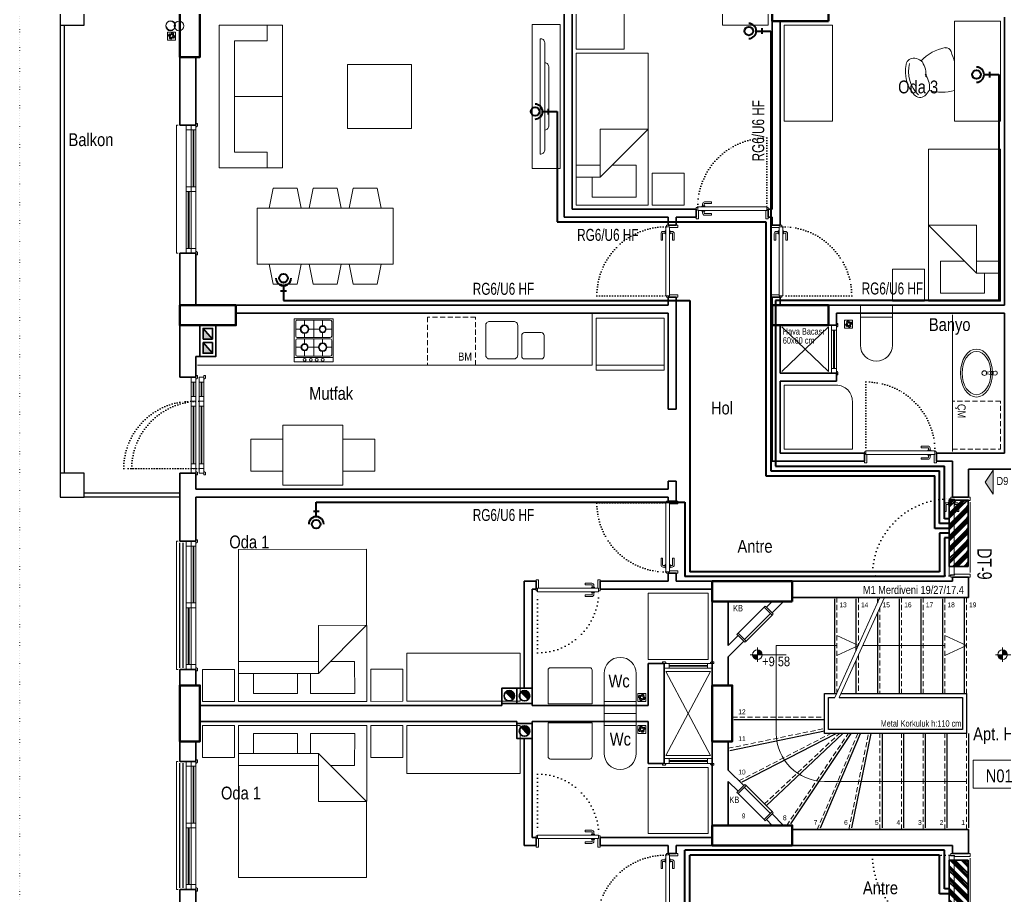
# Model space of a CAD drawing. Header units: millimetres. Extents: x 1852829 to 1882754, y -270850 to -231658.
# Drawn here: x 1864723 to 1865954, y -263907 to -262812 of the extents above; entities that cross this region are included whole.
import ezdxf
from ezdxf.enums import TextEntityAlignment as Align

# ---------------------------------------------------------------- set-up
doc = ezdxf.new("R2010")
doc.units = ezdxf.units.MM
for name, pattern in [('CONTINOUS', [0]), ('CONTINU', [0]), ('DOT', [0.25, 0, -0.25]), ('izdüşüm arka', [3.175, 0, -3.175]), ('izdüşüm ön', [9.525, 6.35, -3.175])]:
    doc.linetypes.add(name, pattern=pattern)
for name, color, linetype, lineweight in [('a_ba', 6, 'Continuous', 50), ('a_doğrama', 251, 'Continuous', 20), ('a_duvar', 251, 'Continuous', 35), ('a_görünüş', 32, 'Continuous', 25), ('a_görünüş_ince', 8, 'Continuous', 20), ('a_izdüşüm_arka', 251, 'izdüşüm arka', 30), ('a_izdüşüm_ön', 6, 'izdüşüm ön', 9), ('a_not_kot', 251, 'Continuous', 13), ('a_not_mahal', 253, 'Continuous', 5), ('a_not_misc', 144, 'Continuous', 5), ('a_not_text', 7, 'Continuous', 13), ('a_tefriş', 8, 'Continuous', 20), ('Aydınlatma', 4, 'CONTINOUS', 35), ('m_yib', 65, 'Continuous', 20), ('Priz', 6, 'CONTINOUS', 40), ('Telefon', 2, 'CONTINOUS', 40), ('Tv', 3, 'CONTINOUS', 40)]:
    doc.layers.add(name, color=color, linetype=linetype, lineweight=lineweight)
doc.layers.add('a_basılmayacak', color=251, linetype='Continuous', lineweight=5, plot=False)
doc.styles.add('Grupcad', font='arial.ttf', dxfattribs={"width": 0.7})
doc.styles.add('ROMANTUR', font='arial.ttf', dxfattribs={"width": 0.7})
doc.styles.get("Standard").update_dxf_attribs({"font": 'ARIALN.TTF'})

# ---------------------------------------------------------------- blocks, each defined once
blk = doc.blocks.new('K2')
at = {"layer": 'a_doğrama', "color": 251, "linetype": 'Continuous'}
for p, q in [((-13, 88.1), (-13, 1.9)), ((-13, 88.1), (-8.5, 88.1)), ((-12, 90), (-12, 88.1)), ((-12, 90), (-10, 90)), ((-8.5, 88.1), (-8.5, 1.9)), ((-13, 1.9), (-8.5, 1.9)), ((-12, 0), (-12, 1.9)), ((-12, 0), (-10, 0))]:
    blk.add_line(p, q, dxfattribs=at)
for points in [[(0, 90), (2, 90), (2, 87), (-8.5, 87)], [(0, 0), (2, 0), (2, 3), (-8.5, 3)]]:
    blk.add_lwpolyline(points, dxfattribs=at)
at = {"layer": 'a_doğrama', "color": 251}
for points in [[(-14, 80.1), (-16.5, 80.1, 0.414214), (-17, 79.6), (-17, 71.1), (-19, 71.1), (-19, 79.6)], [(-13, 83.1), (-13.5, 83.1, 0.414214), (-14, 82.6), (-14, 79.6, 0.414214), (-13.5, 79.1), (-13, 79.1)], [(-8.5, 83.1), (-8, 83.1, -0.414214), (-7.5, 82.6), (-7.5, 79.6, -0.414214), (-8, 79.1), (-8.5, 79.1)], [(-7.5, 80.1), (-5, 80.1, -0.414214), (-4.5, 79.6), (-4.5, 71.1), (-2.5, 71.1), (-2.5, 79.6)]]:
    blk.add_lwpolyline(points, format="xyb", dxfattribs=at)
for points in [[(-16.5, 82.1), (-14, 82.1)], [(-5, 82.1), (-7.5, 82.1)]]:
    blk.add_lwpolyline(points, dxfattribs=at)
for centre, start, end in [((-16.5, 79.6), 90, 180), ((-5, 79.6), 0, 90)]:
    blk.add_arc(centre, 2.5, start, end, dxfattribs=at)
at = {"layer": 'a_izdüşüm_arka', "color": 251}
blk.add_lwpolyline([(-99.2, 1.9), (-13, 1.9)], dxfattribs=at)
blk.add_arc((-13, 1.9), 86.2, 90, 180, dxfattribs=at)
blk = doc.blocks.new('klozet')
at = {"layer": 'a_tefriş'}
blk.add_line((20, 0), (-20, 0), dxfattribs=at)
for points in [[(-20, 0), (-20, -15), (20, -15), (20, 0)], [(-20, -50), (-20, -15)], [(20, -50), (20, -15)]]:
    blk.add_lwpolyline(points, dxfattribs=at)
blk.add_arc((0, -50), 20, 180, 360, dxfattribs=at)
blk = doc.blocks.new('K1')
at = {"layer": 'a_doğrama', "color": 251}
for points in [[(-17.5, -2.5), (-22, -2.5), (-22, 0), (2, 0), (2, -4), (-17.5, -4), (-17.5, -2.5)], [(-27.5, -93.1), (-25, -93.1)], [(-17.5, -97.5), (-22, -97.5), (-22, -100), (2, -100), (2, -96), (-17.5, -96), (-17.5, -97.5)], [(-14.5, -93.1), (-17, -93.1)]]:
    blk.add_lwpolyline(points, dxfattribs=at)
blk.add_lwpolyline([(-18, -14), (-18, -4), (-18, -3), (-22.5, -3), (-22.5, -2.5), (-22.5, -2), (-24, -2), (-24, -2.5), (-24, -12.5), (-24, -88), (-24, -97.5), (-24, -98), (-22.5, -98), (-22.5, -97.5), (-22.5, -97), (-18, -97), (-18, -96), (-18, -86.5)], close=True, dxfattribs=at)
for points in [[(-25, -91.1), (-27.5, -91.1, -0.414214), (-28, -90.6), (-28, -82.1), (-30, -82.1), (-30, -90.6)], [(-17, -91.1), (-14.5, -91.1, 0.414214), (-14, -90.6), (-14, -82.1), (-12, -82.1), (-12, -90.6)], [(-24, -94.1), (-24.5, -94.1, -0.414214), (-25, -93.6), (-25, -90.6, -0.414214), (-24.5, -90.1), (-24, -90.1)], [(-18, -94.1), (-17.5, -94.1, 0.414214), (-17, -93.6), (-17, -90.6, 0.414214), (-17.5, -90.1), (-18, -90.1)]]:
    blk.add_lwpolyline(points, format="xyb", dxfattribs=at)
for centre, start, end in [((-27.5, -90.6), 180, 270), ((-14.5, -90.6), 270, 0)]:
    blk.add_arc(centre, 2.5, start, end, dxfattribs=at)
at = {"layer": 'a_görünüş_ince', "color": 251}
blk.add_line((2, -6), (2, -94), dxfattribs=at)
at = {"layer": 'a_izdüşüm_arka', "color": 251, "linetype": 'DOT', "ltscale": 20}
blk.add_line((-24, -2), (-120, -2), dxfattribs=at)
blk.add_arc((-24, -2), 96, 180, 270, dxfattribs=at)
blk = doc.blocks.new('M1')
at = {"layer": 'a_doğrama', "linetype": 'Continuous'}
for p, q in [((-24, 6), (-30, 6)), ((-30, 0), (-30, 6)), ((-24, 0), (-30, 0)), ((-24, 0), (-24, 6)), ((30, 6), (24, 6)), ((24, 6), (24, 0)), ((30, 0), (30, 6)), ((30, 0), (24, 0))]:
    blk.add_line(p, q, dxfattribs=at)
at = {"layer": 'a_doğrama'}
for p, q in [((24, 3.5), (-24, 3.5)), ((24, 2.5), (-24, 2.5))]:
    blk.add_line(p, q, dxfattribs=at)
for points in [[(-28, -1), (-28, 0), (-32, 0), (-32, -2), (-29, -2)], [(28, -1), (28, 0), (32, 0), (32, -2), (29, -2)]]:
    blk.add_lwpolyline(points, close=True, dxfattribs=at)
at = {"layer": 'a_görünüş_ince'}
for p, q in [((24, 6), (-24, 6)), ((-24, 0), (24, 0))]:
    blk.add_line(p, q, dxfattribs=at)
blk = doc.blocks.new('kapı_120_c_blok')
at = {"layer": 'a_doğrama', "color": 251}
for points in [[(-2, 119), (-2, 122), (0, 122), (0, 118), (-1, 118), (-2, 119)], [(2.5, 114), (2.5, 96)], [(3.5, 114), (3.5, 96)], [(2.5, 84), (2.5, 12)], [(3.5, 84), (3.5, 12)], [(-2, 1), (-2, -2), (0, -2), (0, 2), (-1, 2), (-2, 1)]]:
    blk.add_lwpolyline(points, dxfattribs=at)
for points in [[(0, 114), (6, 114), (6, 120), (0, 120)], [(0, 90), (6, 90), (6, 96), (0, 96)], [(0, 84), (6, 84), (6, 90), (0, 90)], [(0, 6), (6, 6), (6, 12), (0, 12)], [(0, 0), (6, 0), (6, 6), (0, 6)]]:
    blk.add_lwpolyline(points, close=True, dxfattribs=at)
at = {"layer": 'a_görünüş_ince', "color": 251}
for points in [[(0, 114), (0, 96)], [(6, 114), (6, 96)], [(0, 84), (0, 12)], [(6, 84), (6, 12)]]:
    blk.add_lwpolyline(points, dxfattribs=at)
at = {"layer": 'a_izdüşüm_arka', "color": 251}
blk.add_lwpolyline([(6, 6), (90, 6)], dxfattribs=at)
blk.add_arc((6, 6), 84, 0, 90, dxfattribs=at)
blk = doc.blocks.new('160p')
at = {"layer": 'a_doğrama', "color": 251}
for points in [[(-6, -6), (-6, 0), (-12, 0), (-12, -6)], [(0, -6), (0, 0), (-6, 0), (-6, -6)], [(-6, -83), (-6, -77), (-12, -77), (-12, -83)], [(0, -83), (0, -77), (-6, -77), (-6, -83)], [(-6, -160), (-6, -154), (-12, -154), (-12, -160)], [(0, -160), (0, -154), (-6, -154), (-6, -160)]]:
    blk.add_lwpolyline(points, close=True, dxfattribs=at)
for points in [[(2, -1), (2, 2), (0, 2), (0, -2), (1, -2), (2, -1)], [(-9.5, -6), (-9.5, -77)], [(-8.5, -6), (-8.5, -77)], [(-3.5, -83), (-3.5, -154)], [(-2.5, -83), (-2.5, -154)], [(2, -159), (2, -162), (0, -162), (0, -158), (1, -158), (2, -159)]]:
    blk.add_lwpolyline(points, dxfattribs=at)
at = {"layer": 'a_görünüş_ince', "color": 251}
for points in [[(-22, -160), (-24, -160), (-24, 0), (-22, 0)], [(-12, -77), (-12, -6)], [(-6, -77), (-6, -6)], [(-6, -77), (-6, -6)], [(0, -77), (0, -6)], [(-12, -154), (-12, -83)], [(-6, -154), (-6, -83)], [(-6, -154), (-6, -83)], [(0, -154), (0, -83)]]:
    blk.add_lwpolyline(points, dxfattribs=at)
blk = doc.blocks.new('merdiven_c_blok')
at = {"layer": 'a_görünüş', "color": 253}
for p, q in [((2, 0), (7.5, 0)), ((-157.5, -2), (-157.5, -120)), ((-130.5, -2), (-130.5, -66.7)), ((-103.5, -2), (-103.5, -6.7)), ((-76.5, -2), (-76.5, -120)), ((-49.5, -2), (-49.5, -120)), ((-22.5, -2), (-22.5, -120)), ((4.5, 0), (4.5, -120)), ((-103.5, -18.9), (-103.5, -120)), ((-130.5, -78.9), (-130.5, -120)), ((-170, -170), (-170, -120)), ((-170, -120), (-154.5, -120)), ((-149, -120), (7.5, -120)), ((-165, -165), (-165, -125)), ((-165, -125), (-156.7, -125)), ((-151.3, -125), (2.5, -125)), ((-283, -152.7), (-170, -152.7)), ((-288, -191.3), (-170, -167)), ((-272.5, -230.5), (-155.4, -170)), ((-242.7, -260.4), (-146.9, -170)), ((-212, -283), (-136.6, -170)), ((-174.8, -288), (-124.7, -170)), ((7.5, -170), (-170, -170)), ((2.5, -165), (-165, -165)), ((-135.8, -288), (-111.6, -170)), ((-97.5, -288), (-97.5, -170)), ((-70.5, -288), (-70.5, -170)), ((-43.5, -288), (-43.5, -170)), ((-16.5, -288), (-16.5, -170)), ((10.5, -288), (10.5, -170))]:
    blk.add_line(p, q, dxfattribs=at)
for points in [[(7.5, -120), (7.5, -170)], [(2.5, -125), (2.5, -165)]]:
    blk.add_lwpolyline(points, dxfattribs=at)
at = {"layer": 'a_izdüşüm_ön', "color": 253}
for p, q in [((-154.5, 0), (-154.5, -120)), ((-127.5, 0), (-127.5, -60)), ((-100.5, -12.2), (-100.5, -120)), ((-73.5, 0), (-73.5, -120)), ((-46.5, 0), (-46.5, -120)), ((-19.5, 0), (-19.5, -120)), ((7.5, 0), (7.5, -120)), ((-127.5, -72.2), (-127.5, -120)), ((-285, -149.7), (-170, -149.7)), ((-290, -188.6), (-170, -163.9)), ((-276.6, -229.3), (-161.9, -170)), ((-244.8, -258.2), (-151.2, -170)), ((-217, -285), (-140.2, -170)), ((-179, -290), (-127.9, -170)), ((-139.3, -290), (-114.7, -170)), ((-100.5, -290), (-100.5, -170)), ((-73.5, -290), (-73.5, -170)), ((-46.5, -290), (-46.5, -170)), ((-19.5, -290), (-19.5, -170)), ((7.5, -290), (7.5, -170))]:
    blk.add_line(p, q, dxfattribs=at)
at = {"layer": 'a_not_misc', "color": 253}
for p, q in [((-230, -60), (-154.5, -60)), ((-230, -170), (-230, -60)), ((-122, -60), (-19.5, -60)), ((7.5, -230), (-170, -230))]:
    blk.add_line(p, q, dxfattribs=at)
for points in [[(-100.5, 0), (-156.7, -125)], [(-95, 0), (-151.3, -125)], [(-127.5, -60), (-154.5, -47.5)], [(7.5, -60), (-19.5, -47.5)], [(-127.5, -60), (-154.5, -72.5)], [(7.5, -60), (-19.5, -72.5)]]:
    blk.add_lwpolyline(points, dxfattribs=at)
blk.add_arc((-170, -170), 60, 180, 270, dxfattribs=at)
at = {"layer": 'a_not_text', "color": 253}
for s, p in [('13', (-151.2, -12.4)), ('14', (-124.2, -12.4)), ('15', (-97.2, -12.4)), ('16', (-70.2, -12.4)), ('17', (-43.2, -12.4)), ('18', (-16.2, -12.4)), ('19', (10.8, -12.4)), ('12', (-277.5, -146)), ('11', (-277.5, -179.6)), ('10', (-277.5, -221.3)), ('9', (-273.1, -276.1)), ('8', (-221.7, -278.5)), ('7', (-183.2, -284.2)), ('6', (-145.3, -284.2)), ('5', (-106.9, -284.3)), ('4', (-79.9, -284.3)), ('3', (-52.9, -284.3)), ('2', (-25.9, -284.3)), ('1', (1.1, -284.3))]:
    blk.add_text(s, height=6, dxfattribs=at).set_placement(p)
blk = doc.blocks.new('baca_şönt')
at = {"layer": 'a_duvar'}
h = blk.add_hatch(color=256, dxfattribs=at)
h.dxf.hatch_style = 1
h.paths.add_polyline_path([(21.5, -5), (21.5, -17), (35, -17)])
h.paths.add_polyline_path([(4, -5), (4, -17), (17.5, -17)])
for p, q in [((4, -5), (17.5, -17)), ((17.5, -5), (17.5, -17)), ((21.5, -5), (21.5, -17)), ((21.5, -5), (35, -17))]:
    blk.add_line(p, q, dxfattribs=at)
blk.add_lwpolyline([(0, -21), (39, -21), (39, -1), (0, -1)], close=True, dxfattribs=at)
for points in [[(17.5, -5), (4, -5), (4, -17), (17.5, -17)], [(21.5, -17), (35, -17), (35, -5), (21.5, -5)]]:
    blk.add_lwpolyline(points, dxfattribs=at)
blk = doc.blocks.new('baca_müstakil')
at = {"layer": 'a_duvar'}
h = blk.add_hatch(color=256, dxfattribs=at)
h.dxf.hatch_style = 1
h.paths.add_polyline_path([(4.9, -4.9, 0.198912), (3, -9.5, 0.668179), (14.1, -14.1)])
blk.add_line((4.9, -4.9), (14.1, -14.1), dxfattribs=at)
blk.add_lwpolyline([(0, -19), (19, -19), (19, 0), (0, 0)], close=True, dxfattribs=at)
blk.add_circle((9.5, -9.5), 6.5, dxfattribs=at)
blk = doc.blocks.new('A$C2A0A03CE')
at = {"layer": 'a_tefriş'}
for p, q in [((-54, -24.3), (-54, 24.3)), ((-54, 24.3), (0, 24.3)), ((-48.6, 24.3), (-48.6, -24.3)), ((-46.8, 20.7), (-46.8, -20.7)), ((-27, 22.5), (-45, 22.5)), ((-35.6, 22.5), (-35.6, 15.7)), ((-25.2, -20.7), (-25.2, 20.7)), ((-23.4, -20.7), (-23.4, 20.7)), ((-21.6, 22.5), (-3.6, 22.5)), ((-13.1, 22.5), (-13.1, 14.8)), ((-1.8, 20.7), (-1.8, -20.7)), ((0, -24.3), (0, 24.3)), ((-40, 11.2), (-46.8, 11.2)), ((-25.2, 0), (-46.8, 0)), ((-35.6, 6.8), (-35.6, -7.7)), ((-25.2, 11.2), (-31, 11.2)), ((-16.6, 11.2), (-23.4, 11.2)), ((-1.8, 0), (-23.4, 0)), ((-13.1, 7.7), (-13.1, -6.8)), ((-1.8, 11.2), (-9.4, 11.2)), ((-39.1, -11.3), (-46.8, -11.3)), ((-25.2, -11.3), (-31.9, -11.3)), ((-17.5, -11.3), (-23.4, -11.3)), ((-1.8, -11.3), (-8.5, -11.3)), ((-54, -24.3), (0, -24.3)), ((-45, -22.5), (-27, -22.5)), ((-35.6, -14.9), (-35.6, -22.5)), ((-3.6, -22.5), (-21.6, -22.5)), ((-13.1, -15.7), (-13.1, -22.5))]:
    blk.add_line(p, q, dxfattribs=at)
for centre, radius in [((-51.4, 11.2), 1.8), ((-35.6, 11.2), 5.4), ((-35.6, 11.2), 4.5), ((-13.1, 11.2), 4.5), ((-13.1, 11.2), 3.6), ((-51.4, 3.7), 1.8), ((-51.4, -3.5), 1.8), ((-51.4, -11.3), 1.8), ((-35.6, -11.3), 4.5), ((-35.6, -11.3), 3.6), ((-13.1, -11.3), 5.4), ((-13.1, -11.3), 4.5)]:
    blk.add_circle(centre, radius, dxfattribs=at)
for centre, start, end in [((-45, 20.7), 90, 180), ((-27, 20.7), 0, 90), ((-21.6, 20.7), 90, 180), ((-3.6, 20.7), 0, 90), ((-45, -20.7), 180, 270), ((-27, -20.7), 270, 0), ((-21.6, -20.7), 180, 270), ((-3.6, -20.7), 270, 0)]:
    blk.add_arc(centre, 1.8, start, end, dxfattribs=at)
blk = doc.blocks.new('tefriş_koltuk_202x90')
at = {"layer": 'a_tefriş'}
for p, q in [((0, -90), (0, -22)), ((-79, -68), (-101, -68)), ((79, -68), (101, -68))]:
    blk.add_line(p, q, dxfattribs=at)
for points in [[(101, -90), (101, 0), (-101, 0), (-101, -90), (101, -90)], [(79, -68), (79, -22), (-79, -22), (-79, -68)]]:
    blk.add_lwpolyline(points, dxfattribs=at)
blk = doc.blocks.new('tefirş_tv')
at = {"layer": 'a_tefriş'}
for points in [[(35, 10), (35, 10, 0.414214), (30, 15), (-30, 15, 0.414214), (-35, 10), (-35, 10)], [(60, 4), (60, 5, 0.414214), (55, 10), (-55, 10, 0.414214), (-60, 5), (-60, 4)]]:
    blk.add_lwpolyline(points, format="xyb", close=True, dxfattribs=at)
blk = doc.blocks.new('tefriş_yatak tek')
at = {"layer": 'a_tefriş'}
for points in [[(0, -0.45), (-1.9, -0.45), (-1.9, 0.45), (0, 0.45)], [(-1.9, -0.5), (-1.5, -0.5), (-1.5, -0.9), (-1.9, -0.9)]]:
    blk.add_lwpolyline(points, close=True, dxfattribs=at)
for points in [[(-1.55, 0.45), (-1.55, 0.15), (-0.95, -0.45), (-0.95, 0.15), (-1.55, 0.15)], [(-1.4, 0.45), (-1.4, 0.15)], [(-1.4, 0), (-1.4, -0.3), (-1.8, -0.3), (-1.8, 0.25), (-1.55, 0.25)]]:
    blk.add_lwpolyline(points, dxfattribs=at)
blk = doc.blocks.new('tefriş_sandalye')
at = {"layer": 'a_tefriş'}
blk.add_line((0, -18), (0, 18), dxfattribs=at)
at = {"layer": 'a_tefriş', "extrusion": (0, 0, -1)}
for centre, major_axis, start_param, end_param in [((48.7, 10.5), (13, -13), 2.7784, 3.245118), ((43.2, 17.3), (6.76, 6.76), 4.815914, 6.34704), ((16, -34.3), (38.7, 38.7), 5.200723, 5.79406), ((62.1, 15.1), (21.8, -21.8), 1.757107, 2.385975), ((62.1, 15.1), (21.8, -21.8), 1.757107, 2.385975), ((48.7, 10.5), (13, -13), 2.664537, 2.7784), ((48.7, 10.5), (13, -13), 2.664537, 2.7784), ((16.9, -5.5), (28.8, 28.8), 6.26556, 7.321949), ((16.9, -5.5), (28.8, 28.8), 6.26556, 7.321949), ((17, -5.7), (31.4, -31.4), -1.506941, -0.587454), ((66.5, -1.2), (21.8, -21.8), 1.802816, 2.431683), ((66.5, -1.2), (21.8, -21.8), 1.802816, 2.431683), ((-154, -79.7), (117.3, -117.3), -1.166716, -1.087708), ((1.8, 18.5), (38.7, -38.7), -0.034473, 0.601946), ((52.6, -3.9), (13, -13), 1.410391, 1.524253), ((52.6, -3.9), (13, -13), 1.410391, 1.524253), ((52.6, -3.9), (13, 13), 2.514469, 2.981187), ((51.2, -12.6), (6.76, -6.76), -0.587454, 0.943672), ((11.1, -28.2), (4.99, -4.99), 0.687369, 2.053884)]:
    blk.add_ellipse(centre, major_axis=major_axis, ratio=1, start_param=start_param, end_param=end_param, dxfattribs=at)
blk = doc.blocks.new('tefriş_yatak_çift')
at = {"layer": 'a_tefriş'}
for points in [[(-85, -5), (-85, -45), (-125, -45), (-125, -5)], [(80, -195), (80, -5), (-80, -5), (-80, -195)], [(85, -5), (85, -45), (125, -45), (125, -5)]]:
    blk.add_lwpolyline(points, close=True, dxfattribs=at)
for points in [[(-6.3, -40), (-6.3, -15), (-61.3, -15), (-61.3, -40)], [(35, -55), (65, -55), (65, -15), (10, -15), (10, -40)], [(-80, -40), (20, -40), (80, -100), (20, -100), (20, -40)], [(-80, -55), (20, -55)]]:
    blk.add_lwpolyline(points, dxfattribs=at)
blk = doc.blocks.new('k_80')
at = {"layer": 'a_doğrama', "color": 251, "linetype": 'Continuous'}
for p, q in [((-80, 2), (-78.1, 2)), ((-80, 2), (-80, 0)), ((-78.1, 3), (-1.9, 3)), ((-78.1, 3), (-78.1, -1.5)), ((-1.9, 3), (-1.9, -1.5)), ((0, 2), (-1.9, 2)), ((0, 2), (0, 0)), ((-78.1, -1.5), (-1.9, -1.5))]:
    blk.add_line(p, q, dxfattribs=at)
at = {"layer": 'a_doğrama', "color": 251}
for points in [[(-73.1, 3), (-73.1, 3.5, -0.414214), (-72.6, 4), (-69.6, 4, -0.414214), (-69.1, 3.5), (-69.1, 3)], [(-70.1, 4), (-70.1, 6.5, -0.414214), (-69.6, 7), (-61.1, 7), (-61.1, 9), (-69.6, 9)], [(-73.1, -1.5), (-73.1, -2, 0.414214), (-72.6, -2.5), (-69.6, -2.5, 0.414214), (-69.1, -2), (-69.1, -1.5)], [(-70.1, -2.5), (-70.1, -5, 0.414214), (-69.6, -5.5), (-61.1, -5.5), (-61.1, -7.5), (-69.6, -7.5)]]:
    blk.add_lwpolyline(points, format="xyb", dxfattribs=at)
for points in [[(-72.1, 6.5), (-72.1, 4)], [(-72.1, -5), (-72.1, -2.5)]]:
    blk.add_lwpolyline(points, dxfattribs=at)
at = {"layer": 'a_doğrama', "color": 251, "linetype": 'Continuous'}
for points in [[(-80, -10), (-80, -12), (-77, -12), (-77, -1.5)], [(0, -10), (0, -12), (-3, -12), (-3, -1.5)]]:
    blk.add_lwpolyline(points, dxfattribs=at)
at = {"layer": 'a_doğrama', "color": 251}
for centre, start, end in [((-69.6, 6.5), 90, 180), ((-69.6, -5), 180, 270)]:
    blk.add_arc(centre, 2.5, start, end, dxfattribs=at)
at = {"layer": 'a_izdüşüm_arka', "color": 251, "linetype": 'DOT', "ltscale": 20}
blk.add_line((-1.9, 79.2), (-1.9, 3), dxfattribs=at)
blk.add_arc((-1.9, 3), 76.2, 90, 180, dxfattribs=at)
blk = doc.blocks.new('tefriş_süzgeç')
at = {"layer": 'a_tefriş'}
for p, q in [((5, 0), (-5, 0)), ((-5, 0), (-5, -10)), ((5, -10), (5, 0)), ((-5, -10), (5, -10)), ((-3.6, -5.1), (-4.1, -5.1)), ((-2.6, -5.1), (-3.1, -5.1)), ((-2.5, -2.5), (-2.9, -2.2)), ((-2.6, -7.6), (-2.9, -7.9)), ((-2, -3.3), (-2.3, -3)), ((-1.9, -6.9), (-2.2, -7.2)), ((-1.6, -5.1), (-2.1, -5.1)), ((-1.2, -3.9), (-1.5, -3.6)), ((-1.2, -6.2), (-1.5, -6.5)), ((-0.2, -2.5), (-0.2, -2)), ((-0.1, -1.5), (-0.1, -1)), ((-0.1, -3), (-0.1, -3.5)), ((-0.1, -6.6), (-0.1, -7.1)), ((-0.1, -7.6), (-0.1, -8.1)), ((-0.1, -8.6), (-0.1, -9.1)), ((1, -4), (1.4, -3.6)), ((1.1, -6.2), (1.4, -6.5)), ((1.5, -5.1), (2, -5.1)), ((1.7, -3.3), (2.1, -2.9)), ((1.8, -6.9), (2.1, -7.2)), ((2.5, -2.5), (2.8, -2.2)), ((2.5, -5.1), (3, -5.1)), ((2.5, -7.5), (2.8, -7.9)), ((3.5, -5.1), (4, -5.1))]:
    blk.add_line(p, q, dxfattribs=at)
for centre, radius, start, end in [((-0.1, -5.1), 4.06, 134.2896, 180), ((-0.1, -5.1), 3.56, 134.2896, 180), ((-0.1, -5.1), 3.06, 180, 225), ((-0.1, -5.1), 4.06, 225, 270), ((-0.1, -5.1), 2.56, 180, 225), ((-0.1, -5.1), 3.56, 225, 270), ((-0.4, -4.4), 2.4, 84.5943, 143.2016), ((-0.1, -5.1), 2.06, 134.2896, 180), ((-0.1, -5), 2.44, 90.343, 138.1212), ((-0.1, -5.1), 1.56, 134.2896, 180), ((-0.1, -5.1), 2.06, 225, 270), ((-0.1, -5.1), 1.56, 225, 270), ((-0.1, -5.1), 4.06, 45, 90), ((-0.1, -5.1), 3.56, 45, 90), ((-0.1, -5.1), 2.06, 45, 90), ((-0.1, -5.1), 1.56, 45, 90), ((-0.1, -5.1), 2.56, 270, 315.7104), ((-0.1, -5.1), 3.06, 270, 315.7104), ((-0.1, -5.1), 1.56, 314.2896, 360), ((-0.1, -5.1), 2.06, 314.2896, 360), ((-0.1, -5.1), 2.56, 360, 45), ((-0.1, -5.1), 3.06, 360, 45), ((-0.1, -5.1), 3.56, 314.2896, 360), ((-0.1, -5.1), 4.06, 314.2896, 360)]:
    blk.add_arc(centre, radius, start, end, dxfattribs=at)
blk = doc.blocks.new('sembol_kot')
at = {"layer": 'a_not_kot'}
for points in [[(0, 10), (0, 0), (10, 0, 0.414214)], [(0, 0), (-10, 0, 0.414214), (0, -10)]]:
    blk.add_hatch(color=256, dxfattribs=at).paths.add_polyline_path(points)
for p, q in [((0, 15), (0, -15)), ((-15, 0), (60, 0))]:
    blk.add_line(p, q, dxfattribs=at)
blk.add_circle((0, 0), 10, dxfattribs=at)
blk = doc.blocks.new('ZayıfAkımPanosu')
at = {"layer": 'Priz'}
h = blk.add_hatch(dxfattribs=at)
h.set_pattern_fill('GOST_GROUND', color=256)
h.set_pattern_definition([(45, (-1866208.597, 256590.195), (14.142135624, 0), [20]), (45, (-1866205.597, 256590.195), (14.142135624, 0), [20]), (45, (-1866202.597, 256590.195), (14.142135624, 0), [20])])
h.paths.add_polyline_path([(11.9, 41.5), (-11.9, 41.5), (-11.9, -41.5), (11.9, -41.5)])
at = {"layer": 'Aydınlatma', "color": 2, "linetype": 'CONTINU'}
blk.add_lwpolyline([(-11.9, 41.5), (11.9, 41.5), (11.9, -41.5), (-11.9, -41.5)], close=True, dxfattribs=at)
blk.add_lwpolyline([(-11.9, 41.5), (11.9, 41.5), (11.9, -41.5), (-11.9, -41.5)], close=True, dxfattribs=at)
blk.add_lwpolyline([(-11.9, 41.5), (11.9, 41.5), (11.9, -41.5), (-11.9, -41.5)], close=True, dxfattribs=at)
blk.add_lwpolyline([(-11.9, 41.5), (11.9, 41.5), (11.9, -41.5), (-11.9, -41.5)], close=True, dxfattribs=at)
blk.add_lwpolyline([(-11.9, 41.5), (11.9, 41.5), (11.9, -41.5), (-11.9, -41.5)], close=True, dxfattribs=at)
at = {"layer": 'Aydınlatma', "color": 6, "linetype": 'CONTINU'}
blk.add_lwpolyline([(-11.9, 41.5), (11.9, 41.5), (11.9, -41.5), (-11.9, -41.5)], close=True, dxfattribs=at)
blk = doc.blocks.new('Tv Prz')
at = {"layer": 'Tv', "linetype": 'CONTINU'}
for p, q in [((0, 18.3), (0, 11.4)), ((3.6, 11.4), (-3.7, 11.4)), ((0, 11.4), (0, 0))]:
    blk.add_line(p, q, dxfattribs=at)
blk.add_circle((0, 27.7), 5.4, dxfattribs=at)
blk.add_arc((0, 27.7), 9.4, 180.1856, 0.1856, dxfattribs=at)

msp = doc.modelspace()

# ---------------------------------------------------------------- hatches: boundary and pattern name
at = {"layer": 'a_not_misc'}
h = msp.add_hatch(color=256, dxfattribs=at)
h.dxf.hatch_style = 1
h.paths.add_polyline_path([(1865938.7, -263374.4), (1865928.7, -263389.4), (1865938.7, -263404.4)])

# ---------------------------------------------------------------- linework, layer by layer
at = {"layer": 'a_ba', "color": 253}
for points in [[(1864922.7, -262858.5), (1864947.7, -262858.5), (1864947.7, -262788.5), (1864922.7, -262788.5)], [(1865732.7, -262813.5), (1865732.7, -262788.5), (1865662.7, -262788.5), (1865662.7, -262813.5)], [(1864922.7, -263168.5), (1864922.7, -263193.5), (1864992.7, -263193.5), (1864992.7, -263168.5)], [(1865732.7, -263193.5), (1865732.7, -263168.5), (1865662.7, -263168.5), (1865662.7, -263193.5)], [(1865687.7, -263538.5), (1865687.7, -263513.5), (1865587.7, -263513.5), (1865587.7, -263538.5)], [(1864922.7, -263713.5), (1864947.7, -263713.5), (1864947.7, -263643.5), (1864922.7, -263643.5)], [(1865587.7, -263713.5), (1865612.7, -263713.5), (1865612.7, -263643.5), (1865587.7, -263643.5)], [(1865687.7, -263843.5), (1865687.7, -263818.5), (1865587.7, -263818.5), (1865587.7, -263843.5)]]:
    msp.add_lwpolyline(points, close=True, dxfattribs=at)
at = {"layer": 'a_basılmayacak'}
for points in [[(1865582.7, -263611), (1865507.7, -263611), (1865507.7, -263528.5), (1865582.7, -263528.5)], [(1865582.7, -263828.5), (1865507.7, -263828.5), (1865507.7, -263746), (1865582.7, -263746)]]:
    msp.add_lwpolyline(points, close=True, dxfattribs=at)
at = {"layer": 'a_doğrama'}
for p, q in [((1865618.6, -263579.8), (1865620, -263581.2)), ((1865618.6, -263777.2), (1865620, -263775.8))]:
    msp.add_line(p, q, dxfattribs=at)
for points in [[(1865652.6, -263545.8), (1865654, -263544.4)], [(1865655.4, -263545.8), (1865654, -263544.4)], [(1865660.3, -263553.6), (1865627.8, -263586.1)], [(1865662.5, -263555.7), (1865629.9, -263588.3)], [(1865652.6, -263545.8), (1865662.5, -263555.7)], [(1865662.5, -263552.9), (1865663.9, -263554.3)], [(1865663.9, -263554.3), (1865662.5, -263555.7)], [(1865618.6, -263579.8), (1865620, -263578.4)], [(1865620, -263578.4), (1865629.9, -263588.3)], [(1865627.1, -263588.3), (1865628.5, -263589.7)], [(1865629.9, -263588.3), (1865628.5, -263589.7)], [(1865618.6, -263777.2), (1865620, -263778.7)], [(1865620, -263778.7), (1865629.9, -263768.8)], [(1865627.1, -263768.8), (1865628.5, -263767.3), (1865629.9, -263768.8)], [(1865660.3, -263803.4), (1865627.8, -263770.9)], [(1865662.5, -263801.3), (1865629.9, -263768.8)], [(1865652.6, -263811.2), (1865662.5, -263801.3)], [(1865663.9, -263802.7), (1865662.5, -263801.3)], [(1865662.5, -263804.1), (1865663.9, -263802.7)], [(1865652.6, -263811.2), (1865654, -263812.6)], [(1865655.4, -263811.2), (1865654, -263812.6)]]:
    msp.add_lwpolyline(points, dxfattribs=at)
at = {"layer": 'a_duvar'}
for p, q in [((1865402.7, -262688.5), (1865402.7, -263058.5)), ((1865412.7, -263048.5), (1865412.7, -262688.5)), ((1865662.7, -262688.5), (1865662.7, -263048.5)), ((1864922.7, -262808.5), (1864922.7, -262943.5)), ((1865672.7, -263068.5), (1865672.7, -262813.5)), ((1865952.7, -262808.5), (1865952.7, -263168.5)), ((1864942.7, -262943.5), (1864942.7, -262858.5)), ((1865567.7, -263048.5), (1865412.7, -263048.5)), ((1865662.7, -263048.5), (1865657.7, -263048.5)), ((1865402.7, -263058.5), (1865532.7, -263058.5)), ((1865532.7, -263068.5), (1865532.7, -263058.5)), ((1865542.7, -263058.5), (1865542.7, -263068.5)), ((1865542.7, -263058.5), (1865567.7, -263058.5)), ((1865657.7, -263058.5), (1865662.7, -263058.5)), ((1865662.7, -263058.5), (1865662.7, -263068.5)), ((1864922.7, -263103.5), (1864922.7, -263258.5)), ((1864942.7, -263168.5), (1864942.7, -263103.5)), ((1865532.7, -263168.5), (1865532.7, -263158.5)), ((1865542.7, -263158.5), (1865542.7, -263298.5)), ((1865662.7, -263158.5), (1865662.7, -263363.5)), ((1865672.7, -263168.5), (1865672.7, -263158.5)), ((1865532.7, -263168.5), (1864942.7, -263168.5)), ((1865952.7, -263168.5), (1865672.7, -263168.5)), ((1864992.7, -263178.5), (1865532.7, -263178.5)), ((1865532.7, -263298.5), (1865532.7, -263178.5)), ((1865732.7, -263178.5), (1865732.7, -263193.5)), ((1865742.7, -263193.5), (1865742.7, -263178.5)), ((1865742.7, -263178.5), (1865952.7, -263178.5)), ((1865952.7, -263178.5), (1865952.7, -263353.5)), ((1865672.7, -263253.5), (1865672.7, -263193.5)), ((1864942.7, -263258.5), (1864942.7, -263232.5)), ((1865742.7, -263253.5), (1865672.7, -263253.5)), ((1865742.7, -263263.5), (1865742.7, -263253.5)), ((1865672.7, -263353.5), (1865672.7, -263263.5)), ((1865672.7, -263263.5), (1865742.7, -263263.5)), ((1865777.7, -263353.5), (1865672.7, -263353.5)), ((1865777.7, -263353.5), (1865672.7, -263353.5)), ((1865777.7, -263363.5), (1865777.7, -263353.5)), ((1865867.7, -263353.5), (1865867.7, -263363.5)), ((1865867.7, -263363.5), (1865867.7, -263353.5)), ((1865952.7, -263353.5), (1865867.7, -263353.5)), ((1865662.7, -263363.5), (1865777.7, -263363.5)), ((1865867.7, -263363.5), (1865887.7, -263363.5)), ((1865887.7, -263363.5), (1865887.7, -263408.5)), ((1864922.7, -263378.5), (1864922.7, -263463.5)), ((1864942.7, -263398.5), (1864942.7, -263378.5)), ((1865907.7, -263373.3), (1866027.7, -263373.3)), ((1865907.7, -263408.5), (1865907.7, -263373.3)), ((1865532.7, -263398.5), (1865532.7, -263388.5)), ((1865542.7, -263388.5), (1865542.7, -263413.5)), ((1865532.7, -263398.5), (1864942.7, -263398.5)), ((1864942.7, -263408.5), (1865532.7, -263408.5)), ((1864942.7, -263463.5), (1864942.7, -263408.5)), ((1865532.7, -263413.5), (1865532.7, -263408.5)), ((1865887.7, -263408.5), (1865907.7, -263408.5)), ((1865532.7, -263513.5), (1865532.7, -263503.5)), ((1865542.7, -263503.5), (1865542.7, -263513.5)), ((1865367.7, -263513.5), (1865352.7, -263513.5)), ((1865532.7, -263513.5), (1865447.7, -263513.5)), ((1865887.7, -263513.5), (1865542.7, -263513.5)), ((1865887.7, -263508.5), (1865887.7, -263513.5)), ((1865907.7, -263508.5), (1865887.7, -263508.5)), ((1865887.7, -263508.5), (1865887.7, -263513.5)), ((1865907.7, -263533.5), (1865907.7, -263508.5)), ((1865907.7, -263533.5), (1865907.7, -263508.5)), ((1865362.7, -263523.5), (1865367.7, -263523.5)), ((1865362.7, -263668.5), (1865362.7, -263523.5)), ((1865447.7, -263523.5), (1865587.7, -263523.5)), ((1865587.7, -263643.5), (1865587.7, -263523.5)), ((1865607.7, -263593.5), (1865607.7, -263538.5)), ((1865687.7, -263533.5), (1865907.7, -263533.5)), ((1865527.7, -263616), (1865507.7, -263616)), ((1865507.7, -263616), (1865507.7, -263668.5)), ((1865527.7, -263741), (1865527.7, -263616)), ((1865607.7, -263643.5), (1865607.7, -263607.7)), ((1864922.7, -263623.5), (1864922.7, -263738.5)), ((1864942.7, -263643.5), (1864942.7, -263623.5)), ((1865324.7, -263668.5), (1864947.7, -263668.5)), ((1865507.7, -263668.5), (1865362.7, -263668.5)), ((1864947.7, -263688.5), (1865343.7, -263688.5)), ((1865362.7, -263688.5), (1865507.7, -263688.5)), ((1865507.7, -263688.5), (1865507.7, -263741)), ((1864942.7, -263738.5), (1864942.7, -263713.5)), ((1865587.7, -263833.5), (1865587.7, -263713.5)), ((1865607.7, -263749.4), (1865607.7, -263713.5)), ((1864922.7, -263738.5), (1864942.7, -263738.5)), ((1865507.7, -263741), (1865527.7, -263741)), ((1865607.7, -263818.5), (1865607.7, -263763.5)), ((1865907.7, -263823.5), (1865687.7, -263823.5)), ((1865907.7, -263853.5), (1865907.7, -263823.5)), ((1865907.7, -263853.5), (1865907.7, -263823.5)), ((1865367.7, -263833.5), (1865362.7, -263833.5)), ((1865587.7, -263833.5), (1865447.7, -263833.5)), ((1865352.7, -263843.5), (1865367.7, -263843.5)), ((1865447.7, -263843.5), (1865532.7, -263843.5)), ((1865532.7, -263843.5), (1865532.7, -263853.5)), ((1865542.7, -263843.5), (1865887.7, -263843.5)), ((1865542.7, -263843.5), (1865542.7, -263853.5)), ((1865887.7, -263843.5), (1865887.7, -263853.5)), ((1865887.7, -263843.5), (1865887.7, -263853.5)), ((1865887.7, -263853.5), (1865907.7, -263853.5)), ((1864922.7, -263898.5), (1864922.7, -263978.5)), ((1864922.7, -263898.5), (1864942.7, -263898.5)), ((1864942.7, -263948.5), (1864942.7, -263898.5))]:
    msp.add_line(p, q, dxfattribs=at)
for points in [[(1864942.7, -262943.5), (1864922.7, -262943.5)], [(1865567.7, -263048.5), (1865567.7, -263058.5)], [(1865657.7, -263048.5), (1865657.7, -263058.5)], [(1865532.7, -263068.5), (1865542.7, -263068.5)], [(1865662.7, -263068.5), (1865672.7, -263068.5)], [(1864942.7, -263103.5), (1864922.7, -263103.5)], [(1865532.7, -263158.5), (1865542.7, -263158.5)], [(1865662.7, -263158.5), (1865672.7, -263158.5)], [(1865732.7, -263193.5), (1865742.7, -263193.5)], [(1864947.7, -263232.5), (1864942.7, -263232.5)], [(1864942.7, -263258.5), (1864922.7, -263258.5)], [(1865532.7, -263298.5), (1865542.7, -263298.5)], [(1864942.7, -263378.5), (1864922.7, -263378.5)], [(1865532.7, -263388.5), (1865542.7, -263388.5)], [(1865532.7, -263413.5), (1865542.7, -263413.5)], [(1864922.7, -263463.5), (1864942.7, -263463.5)], [(1865532.7, -263503.5), (1865542.7, -263503.5)], [(1865352.7, -263513.5), (1865352.7, -263647)], [(1865367.7, -263513.5), (1865367.7, -263523.5)], [(1865447.7, -263513.5), (1865447.7, -263523.5)], [(1865662.7, -263538.5), (1865655.4, -263545.8)], [(1865676.9, -263538.5), (1865662.5, -263552.9)], [(1865655.4, -263545.8), (1865662.5, -263552.9)], [(1865620, -263581.2), (1865607.7, -263593.5)], [(1865620, -263581.2), (1865627.1, -263588.3)], [(1865627.1, -263588.3), (1865607.7, -263607.7)], [(1864922.7, -263623.5), (1864942.7, -263623.5)], [(1865324.7, -263666), (1865324.7, -263668.5)], [(1865343.7, -263691), (1865343.7, -263688.5)], [(1865362.7, -263833.5), (1865362.7, -263688.5)], [(1865352.7, -263710), (1865352.7, -263843.5)], [(1865627.1, -263768.8), (1865607.7, -263749.4)], [(1865620, -263775.8), (1865607.7, -263763.5)], [(1865620, -263775.8), (1865627.1, -263768.8)], [(1865655.4, -263811.2), (1865662.5, -263804.1)], [(1865662.7, -263818.5), (1865655.4, -263811.2)], [(1865676.9, -263818.5), (1865662.5, -263804.1)], [(1865367.7, -263833.5), (1865367.7, -263843.5)], [(1865447.7, -263833.5), (1865447.7, -263843.5)], [(1865532.7, -263853.5), (1865542.7, -263853.5)]]:
    msp.add_lwpolyline(points, dxfattribs=at)
at = {"layer": 'a_görünüş', "color": 251}
for points in [[(1864773.2, -262818.5), (1864803.2, -262818.5), (1864803.2, -262788.5), (1864773.2, -262788.5)], [(1864773.2, -263408.5), (1864803.2, -263408.5), (1864803.2, -263378.5), (1864773.2, -263378.5)]]:
    msp.add_lwpolyline(points, close=True, dxfattribs=at)
for points in [[(1864773.2, -262818.5), (1864773.2, -263378.5)], [(1864778.2, -262818.5), (1864778.2, -263378.5)], [(1864922.7, -263403.5), (1864803.2, -263403.5)], [(1864922.7, -263408.5), (1864803.2, -263408.5)], [(1864922.7, -263621.5), (1864922.7, -263465.5)], [(1864926.7, -263621.5), (1864926.7, -263465.5)], [(1864922.7, -263896.5), (1864922.7, -263740.5)], [(1864926.7, -263896.5), (1864926.7, -263740.5)]]:
    msp.add_lwpolyline(points, dxfattribs=at)
at = {"layer": 'a_görünüş_ince'}
for points in [[(1865732.7, -263195.5), (1865732.7, -263251.5)], [(1865652.6, -263545.8), (1865620, -263578.4)], [(1865529.7, -263626), (1865585.7, -263626)], [(1865529.7, -263731), (1865585.7, -263731)], [(1865652.6, -263811.2), (1865620, -263778.7)]]:
    msp.add_lwpolyline(points, dxfattribs=at)
at = {"layer": 'a_izdüşüm_arka'}
msp.add_lwpolyline([(1864722.7, -262453.5), (1867202.7, -262453.5), (1867202.7, -264903.5), (1864722.7, -264903.5)], close=True, dxfattribs=at)
at = {"layer": 'a_izdüşüm_ön', "color": 251}
for points in [[(1865292.2, -263243.5), (1865292.2, -263183.5), (1865232.2, -263183.5), (1865232.2, -263243.5)], [(1865947.7, -263348.3), (1865947.7, -263288.3), (1865887.7, -263288.3), (1865887.7, -263348.3)]]:
    msp.add_lwpolyline(points, close=True, dxfattribs=at)
at = {"layer": 'a_not_mahal'}
msp.add_lwpolyline([(1865973.6, -263737.1), (1865913.6, -263737.1), (1865913.6, -263772.1), (1865973.6, -263772.1)], close=True, dxfattribs=at)
at = {"layer": 'a_not_misc'}
for points in [[(1865732.7, -263195.5), (1865674.8, -263251.5)], [(1865732.7, -263251.5), (1865674.8, -263195.5)], [(1865585.7, -263626), (1865529.7, -263731)], [(1865529.7, -263626), (1865585.7, -263731)]]:
    msp.add_lwpolyline(points, dxfattribs=at)
msp.add_lwpolyline([(1865938.7, -263374.4), (1865928.7, -263389.4), (1865938.7, -263404.4), (1865938.7, -263374.4)], close=True, dxfattribs=at)
at = {"layer": 'a_tefriş'}
for p, q in [((1865887.7, -263351.3), (1865887.7, -263180.5)), ((1864944.7, -263243.5), (1865437.7, -263243.5)), ((1865930.8, -263252.2), (1865936.1, -263251.5)), ((1865936.1, -263255), (1865930.8, -263254.4)), ((1865937, -263251.2), (1865941.2, -263250.8)), ((1865941.2, -263255.8), (1865937, -263255.4)), ((1865938.7, -263251.9), (1865937.2, -263251.9)), ((1865937.2, -263254.6), (1865938.7, -263254.6)), ((1865938.7, -263254.6), (1865938.7, -263251.9))]:
    msp.add_line(p, q, dxfattribs=at)
for points in [[(1865600.4, -262693.5), (1865657.7, -262693.5), (1865657.7, -262818.5), (1865600.4, -262818.5)], [(1865417.7, -262848.5), (1865477.7, -262848.5), (1865477.7, -262728.5), (1865417.7, -262728.5)], [(1865362.7, -262817.6), (1865397.7, -262817.6), (1865397.7, -262997.6), (1865362.7, -262997.6)], [(1865737.7, -262938.5), (1865677.7, -262938.5), (1865677.7, -262818.5), (1865737.7, -262818.5)], [(1865890.4, -262813.5), (1865947.7, -262813.5), (1865947.7, -262938.5), (1865890.4, -262938.5)], [(1865132.1, -262867.7), (1865212.1, -262867.7), (1865212.1, -262947.7), (1865132.1, -262947.7)], [(1865019.2, -263047.2), (1865189.2, -263047.2), (1865189.2, -263117.2), (1865019.2, -263117.2)], [(1865126.2, -263393.5), (1865126.2, -263318.5), (1865051.2, -263318.5), (1865051.2, -263393.5)], [(1865051.2, -263376), (1865051.2, -263336), (1865011.2, -263336), (1865011.2, -263376)], [(1865166.2, -263376), (1865126.2, -263376), (1865126.2, -263336), (1865166.2, -263336)], [(1865347.7, -263603.4), (1865347.7, -263663.4), (1865206.1, -263663.4), (1865206.1, -263603.4)], [(1865347.7, -263753.6), (1865347.7, -263693.6), (1865206.1, -263693.6), (1865206.1, -263753.6)]]:
    msp.add_lwpolyline(points, close=True, dxfattribs=at)
for points in [[(1865074.2, -263047.2), (1865069.2, -263022.2), (1865039.2, -263022.2), (1865034.2, -263047.2)], [(1865124.2, -263047.2), (1865119.2, -263022.2), (1865089.2, -263022.2), (1865084.2, -263047.2)], [(1865174.2, -263047.2), (1865169.2, -263022.2), (1865139.2, -263022.2), (1865134.2, -263047.2)], [(1865074.2, -263117.2), (1865069.2, -263142.2), (1865039.2, -263142.2), (1865034.2, -263117.2)], [(1865124.2, -263117.2), (1865119.2, -263142.2), (1865089.2, -263142.2), (1865084.2, -263117.2)], [(1865174.2, -263117.2), (1865169.2, -263142.2), (1865139.2, -263142.2), (1865134.2, -263117.2)], [(1865437.7, -263243.5), (1865437.7, -263178.5)], [(1865527.7, -263184.5), (1865527.7, -263249.5), (1865442.7, -263249.5), (1865442.7, -263184.5), (1865527.7, -263184.5), (1865527.7, -263243.5), (1865442.7, -263243.5)]]:
    msp.add_lwpolyline(points, dxfattribs=at)
for points in [[(1865344.7, -263193.7, 0.414214), (1865339.7, -263188.7), (1865309.7, -263188.7, 0.414214), (1865304.7, -263193.7), (1865304.7, -263230.7, 0.414214), (1865309.7, -263235.7), (1865339.7, -263235.7, 0.414214), (1865344.7, -263230.7), (1865344.7, -263193.7)], [(1865377.7, -263206.3, 0.414214), (1865374.2, -263202.8), (1865353.2, -263202.8, 0.414214), (1865349.7, -263206.3), (1865349.7, -263232.2, 0.414214), (1865353.2, -263235.7), (1865374.2, -263235.7, 0.414214), (1865377.7, -263232.2), (1865377.7, -263206.3)]]:
    msp.add_lwpolyline(points, format="xyb", dxfattribs=at)
for points in [[(1865742.7, -263268.5), (1865677.7, -263268.5), (1865677.7, -263348.5), (1865762.7, -263348.5), (1865762.7, -263288.5, 0.414214)], [(1865382.7, -263666.5), (1865437.7, -263666.5), (1865437.7, -263624.5, 0.414214), (1865434.7, -263621.5), (1865385.7, -263621.5, 0.414214), (1865382.7, -263624.5)], [(1865382.7, -263690.5), (1865437.7, -263690.5), (1865437.7, -263732.5, -0.414214), (1865434.7, -263735.5), (1865385.7, -263735.5, -0.414214), (1865382.7, -263732.5)]]:
    msp.add_lwpolyline(points, format="xyb", close=True, dxfattribs=at)
msp.add_circle((1865927.6, -263253.3), 3, dxfattribs=at)
msp.add_circle((1865927.6, -263253.3), 3, dxfattribs=at)
for centre, radius, start, end in [((1865930.9, -263253.3), 1.12, 97.1389, 262.8611), ((1865937.2, -263253.3), 2.11, 122.771, 237.229), ((1865937.2, -263253.3), 1.36, 90, 270), ((1865937.2, -263253.3), 2.11, 95.1696, 122.771), ((1865937.2, -263253.3), 2.11, 237.229, 264.8304), ((1865941.2, -263253.3), 2.5, 270, 90)]:
    msp.add_arc(centre, radius, start, end, dxfattribs=at)
for major_axis in [(0, 30), (0, 27)]:
    msp.add_ellipse((1865917.7, -263253.3), major_axis=major_axis, ratio=0.666667, dxfattribs=at)
at = {"layer": 'm_yib'}
for centre in [(1864911, -262819.6), (1864911.3, -262818.9), (1864921.7, -262819.6)]:
    msp.add_circle(centre, 5.92, dxfattribs=at)
at = {"layer": 'Tv'}
for p, q in [((1865660.7, -262825.9), (1865660.7, -263375.5)), ((1865945.5, -262880.4), (1865945.5, -263162.5)), ((1865394.1, -262926.6), (1865394.1, -263064.5)), ((1865394.1, -263064.5), (1865654.7, -263064.5)), ((1865654.7, -263064.5), (1865654.7, -263381.5)), ((1865052.2, -263162.5), (1865559.5, -263162.5)), ((1865559.5, -263162.5), (1865559.5, -263501.5)), ((1865945.5, -263162.5), (1865666.7, -263162.5)), ((1865666.7, -263162.5), (1865666.7, -263369.5)), ((1865666.7, -263369.5), (1865877.7, -263369.5)), ((1865877.7, -263435.3), (1865877.7, -263369.5)), ((1865654.7, -263381.5), (1865865.7, -263381.5)), ((1865660.7, -263375.5), (1865871.7, -263375.5)), ((1865865.7, -263447.3), (1865865.7, -263381.5)), ((1865871.7, -263441.3), (1865871.7, -263375.5)), ((1865093.1, -263414.5), (1865553.5, -263414.5)), ((1865553.5, -263414.5), (1865553.5, -263507.5)), ((1865883.7, -263441.3), (1865871.7, -263441.3)), ((1865883.7, -263435.3), (1865877.7, -263435.3)), ((1865883.7, -263447.3), (1865865.7, -263447.3)), ((1865883.7, -263453.3), (1865871.7, -263453.3)), ((1865871.7, -263453.3), (1865871.7, -263501.5)), ((1865883.7, -263459.3), (1865877.7, -263459.3)), ((1865877.7, -263459.3), (1865877.7, -263507.5)), ((1865703.7, -263507.5), (1865553.5, -263507.5)), ((1865709.7, -263501.5), (1865559.5, -263501.5)), ((1865877.7, -263507.5), (1865703.7, -263507.5)), ((1865703.7, -263507.5), (1865703.7, -263507.5)), ((1865871.7, -263501.5), (1865709.7, -263501.5)), ((1865709.7, -263501.5), (1865709.7, -263501.5)), ((1865553.5, -263942.5), (1865553.5, -263849.5)), ((1865703.7, -263849.5), (1865553.5, -263849.5)), ((1865877.7, -263849.5), (1865703.7, -263849.5)), ((1865703.7, -263849.5), (1865703.7, -263849.5)), ((1865877.7, -263897.8), (1865877.7, -263849.5)), ((1865559.5, -264194.5), (1865559.5, -263855.5)), ((1865709.7, -263855.5), (1865559.5, -263855.5)), ((1865871.7, -263855.5), (1865709.7, -263855.5)), ((1865709.7, -263855.5), (1865709.7, -263855.5)), ((1865871.7, -263903.8), (1865871.7, -263855.5)), ((1865883.7, -263897.8), (1865877.7, -263897.8)), ((1865883.7, -263903.8), (1865871.7, -263903.8))]:
    msp.add_line(p, q, dxfattribs=at)

# ---------------------------------------------------------------- block references
at = {"xscale": -1}
for p in [(1864942.7, -263378.5), (1864942.7, -263378.5), (1864952.7, -263378.5)]:
    msp.add_blockref('kapı_120_c_blok', p, dxfattribs=at)
at = {"color": 251}
msp.add_blockref('merdiven_c_blok', (1865897.7, -263533.5), dxfattribs=at)
at = {"layer": 'a_doğrama', "xscale": -1}
for p, rotation in [((1865742.7, -263223.5), 90), ((1865557.7, -263616), 180)]:
    msp.add_blockref('M1', p, dxfattribs=dict(at, rotation=rotation))
at = {"layer": 'a_doğrama'}
msp.add_blockref('M1', (1865557.7, -263741), dxfattribs=at)
at = {"layer": 'a_duvar', "xscale": -1}
for name, p, rotation in [('160p', (1864942.7, -263103.5), 180), ('baca_şönt', (1864968.7, -263232.5), 270), ('160p', (1864942.7, -263623.5), 180), ('baca_müstakil', (1865324.7, -263647), 90), ('baca_müstakil', (1865343.7, -263647), 90), ('baca_müstakil', (1865343.7, -263691), 90), ('160p', (1864942.7, -263898.5), 180)]:
    msp.add_blockref(name, p, dxfattribs=dict(at, rotation=rotation))
at = {"layer": 'a_duvar', "xscale": 0.6, "yscale": 0.6, "zscale": 0.6}
for p in [(1865644.1, -263605.2), (1865950.3, -263605.2)]:
    msp.add_blockref('sembol_kot', p, dxfattribs=at)
at = {"layer": 'a_izdüşüm_arka', "ltscale": 5, "xscale": -1}
for name, p, rotation in [('K2', (1865657.7, -263058.5), 90.00079631210939), ('K2', (1865662.7, -263158.5), 0.0007963121093723657), ('K1', (1865907.7, -263508.5), 180.0007963121094), ('K2', (1865542.7, -263413.5), 180.0007963121094)]:
    msp.add_blockref(name, p, dxfattribs=dict(at, rotation=rotation))
at = {"layer": 'a_izdüşüm_arka', "ltscale": 5}
for name, p, rotation in [('K2', (1865542.7, -263158.5), 359.9992036878907), ('K2', (1865777.7, -263363.5), 269.9992036878906), ('k_80', (1865367.7, -263523.5), 180), ('K2', (1865542.7, -263943.5), 359.9992036878907), ('K1', (1865907.7, -263853.5), 359.9992036878907)]:
    msp.add_blockref(name, p, dxfattribs=dict(at, rotation=rotation))
at = {"layer": 'a_izdüşüm_arka', "ltscale": 5, "xscale": -1}
msp.add_blockref('k_80', (1865367.7, -263833.5), dxfattribs=at)
at = {"layer": 'a_tefriş', "lineweight": -3, "extrusion": (-1.39694e-31, -2.24181e-16, -1), "xscale": -0.8823529411764706, "yscale": 0.8823529411764706, "zscale": -0.8823529411764706, "rotation": 270}
msp.add_blockref('tefriş_koltuk_202x90', (-1864971.7, -262907.7), dxfattribs=at)
at = {"layer": 'a_tefriş'}
for name, p, rotation in [('tefriş_süzgeç', (1864912.2, -262837.2), 179.9999999999999), ('tefriş_sandalye', (1865890.4, -262882), 180), ('tefriş_süzgeç', (1865494.7, -263658.5), 90)]:
    msp.add_blockref(name, p, dxfattribs=dict(at, rotation=rotation))
at = {"layer": 'a_tefriş', "extrusion": (0, 0, -1), "xscale": -1.2, "rotation": 90.0000016677939}
msp.add_blockref('tefirş_tv', (-1865368.7, -262907.6), dxfattribs=at)
at = {"layer": 'a_tefriş'}
for p, xscale, yscale, zscale, rotation in [((1865462.7, -262853.5), 100.0000000000011, 100.0000000000011, 100.0000000000011, 90), ((1865902.7, -262973.5), -100, 100, 100, 270)]:
    msp.add_blockref('tefriş_yatak tek', p, dxfattribs=dict(at, xscale=xscale, yscale=yscale, zscale=zscale, rotation=rotation))
at = {"layer": 'a_tefriş', "color": 113, "xscale": -1}
for name, p, rotation in [('klozet', (1865792.7, -263168.5), 359.9992036605381), ('A$C2A0A03CE', (1865089.9, -263185.4), 269.9992036728955), ('klozet', (1865472.7, -263678.5), 359.9992036605381)]:
    msp.add_blockref(name, p, dxfattribs=dict(at, rotation=rotation))
at = {"layer": 'a_tefriş', "xscale": -1, "rotation": 90}
for p in [(1865753, -263192.3), (1865494.7, -263698.5)]:
    msp.add_blockref('tefriş_süzgeç', p, dxfattribs=at)
at = {"layer": 'a_tefriş', "extrusion": (0, 0, -1), "zscale": -1, "rotation": 179.9698299032536}
msp.add_blockref('tefriş_yatak_çift', (-1865076.1, -263668.5), dxfattribs=at)
at = {"layer": 'a_tefriş', "color": 113, "rotation": 180.000796339462}
msp.add_blockref('klozet', (1865472.7, -263678.5), dxfattribs=at)
at = {"layer": 'a_tefriş', "extrusion": (0, 0, -1), "xscale": -1, "zscale": -1, "rotation": 0.0301700967464047}
msp.add_blockref('tefriş_yatak_çift', (-1865076.1, -263688.5), dxfattribs=at)
at = {"layer": 'Priz', "rotation": 180}
msp.add_blockref('ZayıfAkımPanosu', (1865895.6, -263453.5), dxfattribs=at)
at = {"layer": 'Priz', "xscale": -1}
msp.add_blockref('ZayıfAkımPanosu', (1865895.6, -263903.5), dxfattribs=at)
at = {"layer": 'Tv', "linetype": 'CONTINU'}
for p, rotation in [((1865661, -262825.9), 90.00000000000001), ((1865945.5, -262880.4), 90.00000000000001), ((1865394.1, -262926.6), 90.00000000000001), ((1865093.1, -263414.5), 180)]:
    msp.add_blockref('Tv Prz', p, dxfattribs=dict(at, rotation=rotation))
msp.add_blockref('Tv Prz', (1865052.2, -263162.5), dxfattribs=at)

# ---------------------------------------------------------------- texts
at = {"layer": 'a_not_kot'}
msp.add_text('+9.58', height=12, dxfattribs=at).set_placement((1865650.1, -263619.6))
at = {"layer": 'a_not_mahal'}
for s, height, p in [('Oda 3', 16, (1865819.9, -262903.8)), ('Balkon', 16, (1864783.7, -262969.7)), ('Banyo', 16, (1865858.3, -263200.7)), ('BM', 10, (1865270.4, -263237.7)), ('Mutfak', 16, (1865084.2, -263286.7)), ('Hol', 16, (1865586.1, -263304.9)), ('Oda 1', 16, (1864984.5, -263472.3)), ('Antre', 16, (1865619.2, -263477.7)), ('KB', 8, (1865613.8, -263551.1)), ('Wc', 16, (1865458.1, -263646)), ('Wc', 16, (1865459.7, -263718.7)), ('Apt. Holü', 16, (1865913.6, -263712.1)), ('Oda 1', 16, (1864974.1, -263786)), ('KB', 8, (1865609.2, -263790.5)), ('Antre', 16, (1865775.9, -263904.5))]:
    msp.add_text(s, height=height, dxfattribs=at).set_placement(p)
msp.add_text('ÇM', height=10, rotation=270, dxfattribs=at).set_placement((1865894.1, -263291.9))
msp.add_text('N01', height=16, rotation=360, dxfattribs=at).set_placement((1865946.1, -263764.6), align=Align.CENTER)
at = {"layer": 'a_not_text'}
for s, height, p in [('Hava Bacası', 8, (1865675.8, -263205.2)), ('60x60 cm', 8, (1865675.8, -263216.5)), ('D9', 10, (1865942.8, -263393.1)), ('M1 Merdiveni 19/27/17.4', 10, (1865775.9, -263529.2)), ('Metal Korkuluk h:110 cm', 8, (1865798, -263695.1))]:
    msp.add_text(s, height=height, dxfattribs=at).set_placement(p)
at = {"layer": 'Aydınlatma', "linetype": 'CONTINU', "style": 'ROMANTUR', "width": 0.7}
msp.add_text('DT-9', height=18, rotation=270, dxfattribs=at).set_placement((1865927.8, -263491.8), align=Align.MIDDLE_CENTER)
at = {"layer": 'Telefon', "color": 4, "linetype": 'CONTINU', "style": 'Grupcad', "width": 0.7}
msp.add_text('RG6/U6 HF', height=15, rotation=90, dxfattribs=at).set_placement((1865645.1, -262988.8), align=Align.MIDDLE_LEFT)
for p in [(1865419, -263080.6), (1865288.6, -263148), (1865774.4, -263147.6), (1865288.6, -263430.6)]:
    msp.add_text('RG6/U6 HF', height=15, dxfattribs=at).set_placement(p, align=Align.MIDDLE_LEFT)

doc.saveas('drawing.dxf')
